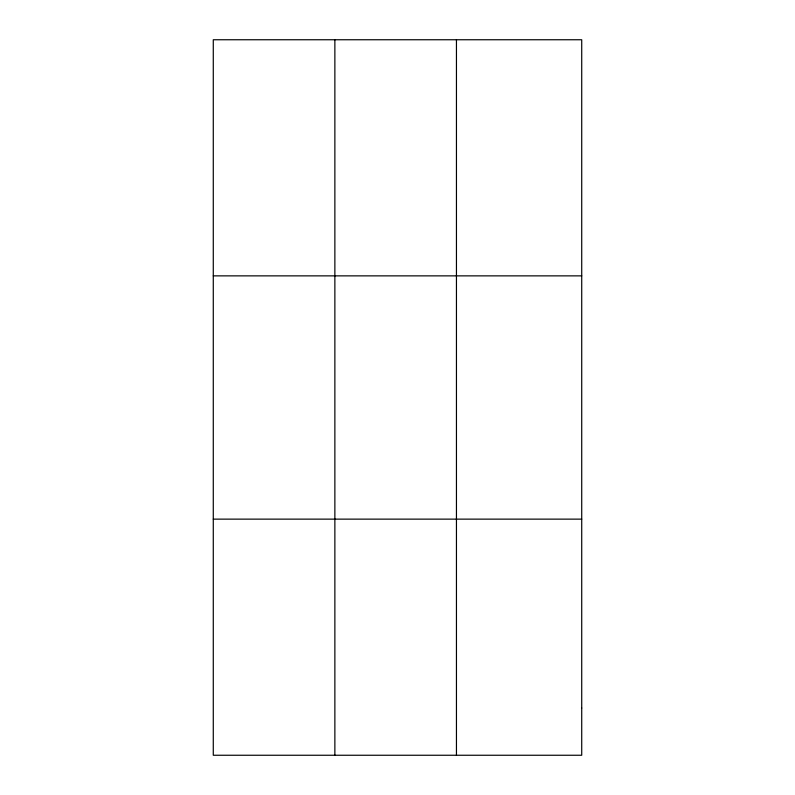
<?xml version="1.0" encoding="UTF-8"?>
<svg xmlns="http://www.w3.org/2000/svg" width="795" height="795" viewBox="0 0 795 795"><rect width="100%" height="100%" fill="white"/><g stroke="black" fill="none" stroke-linecap="round" stroke-linejoin="round"><path stroke-width="1.19" d="M334.864 39.75L334.864 755.25M456.449 39.75L456.449 755.25M213.279 275.865L581.721 275.865M213.279 519.135L581.721 519.135M581.721 708.027L581.721 755.25L213.279 755.25L213.279 39.75L581.721 39.75L581.721 708.027"/></g></svg>
